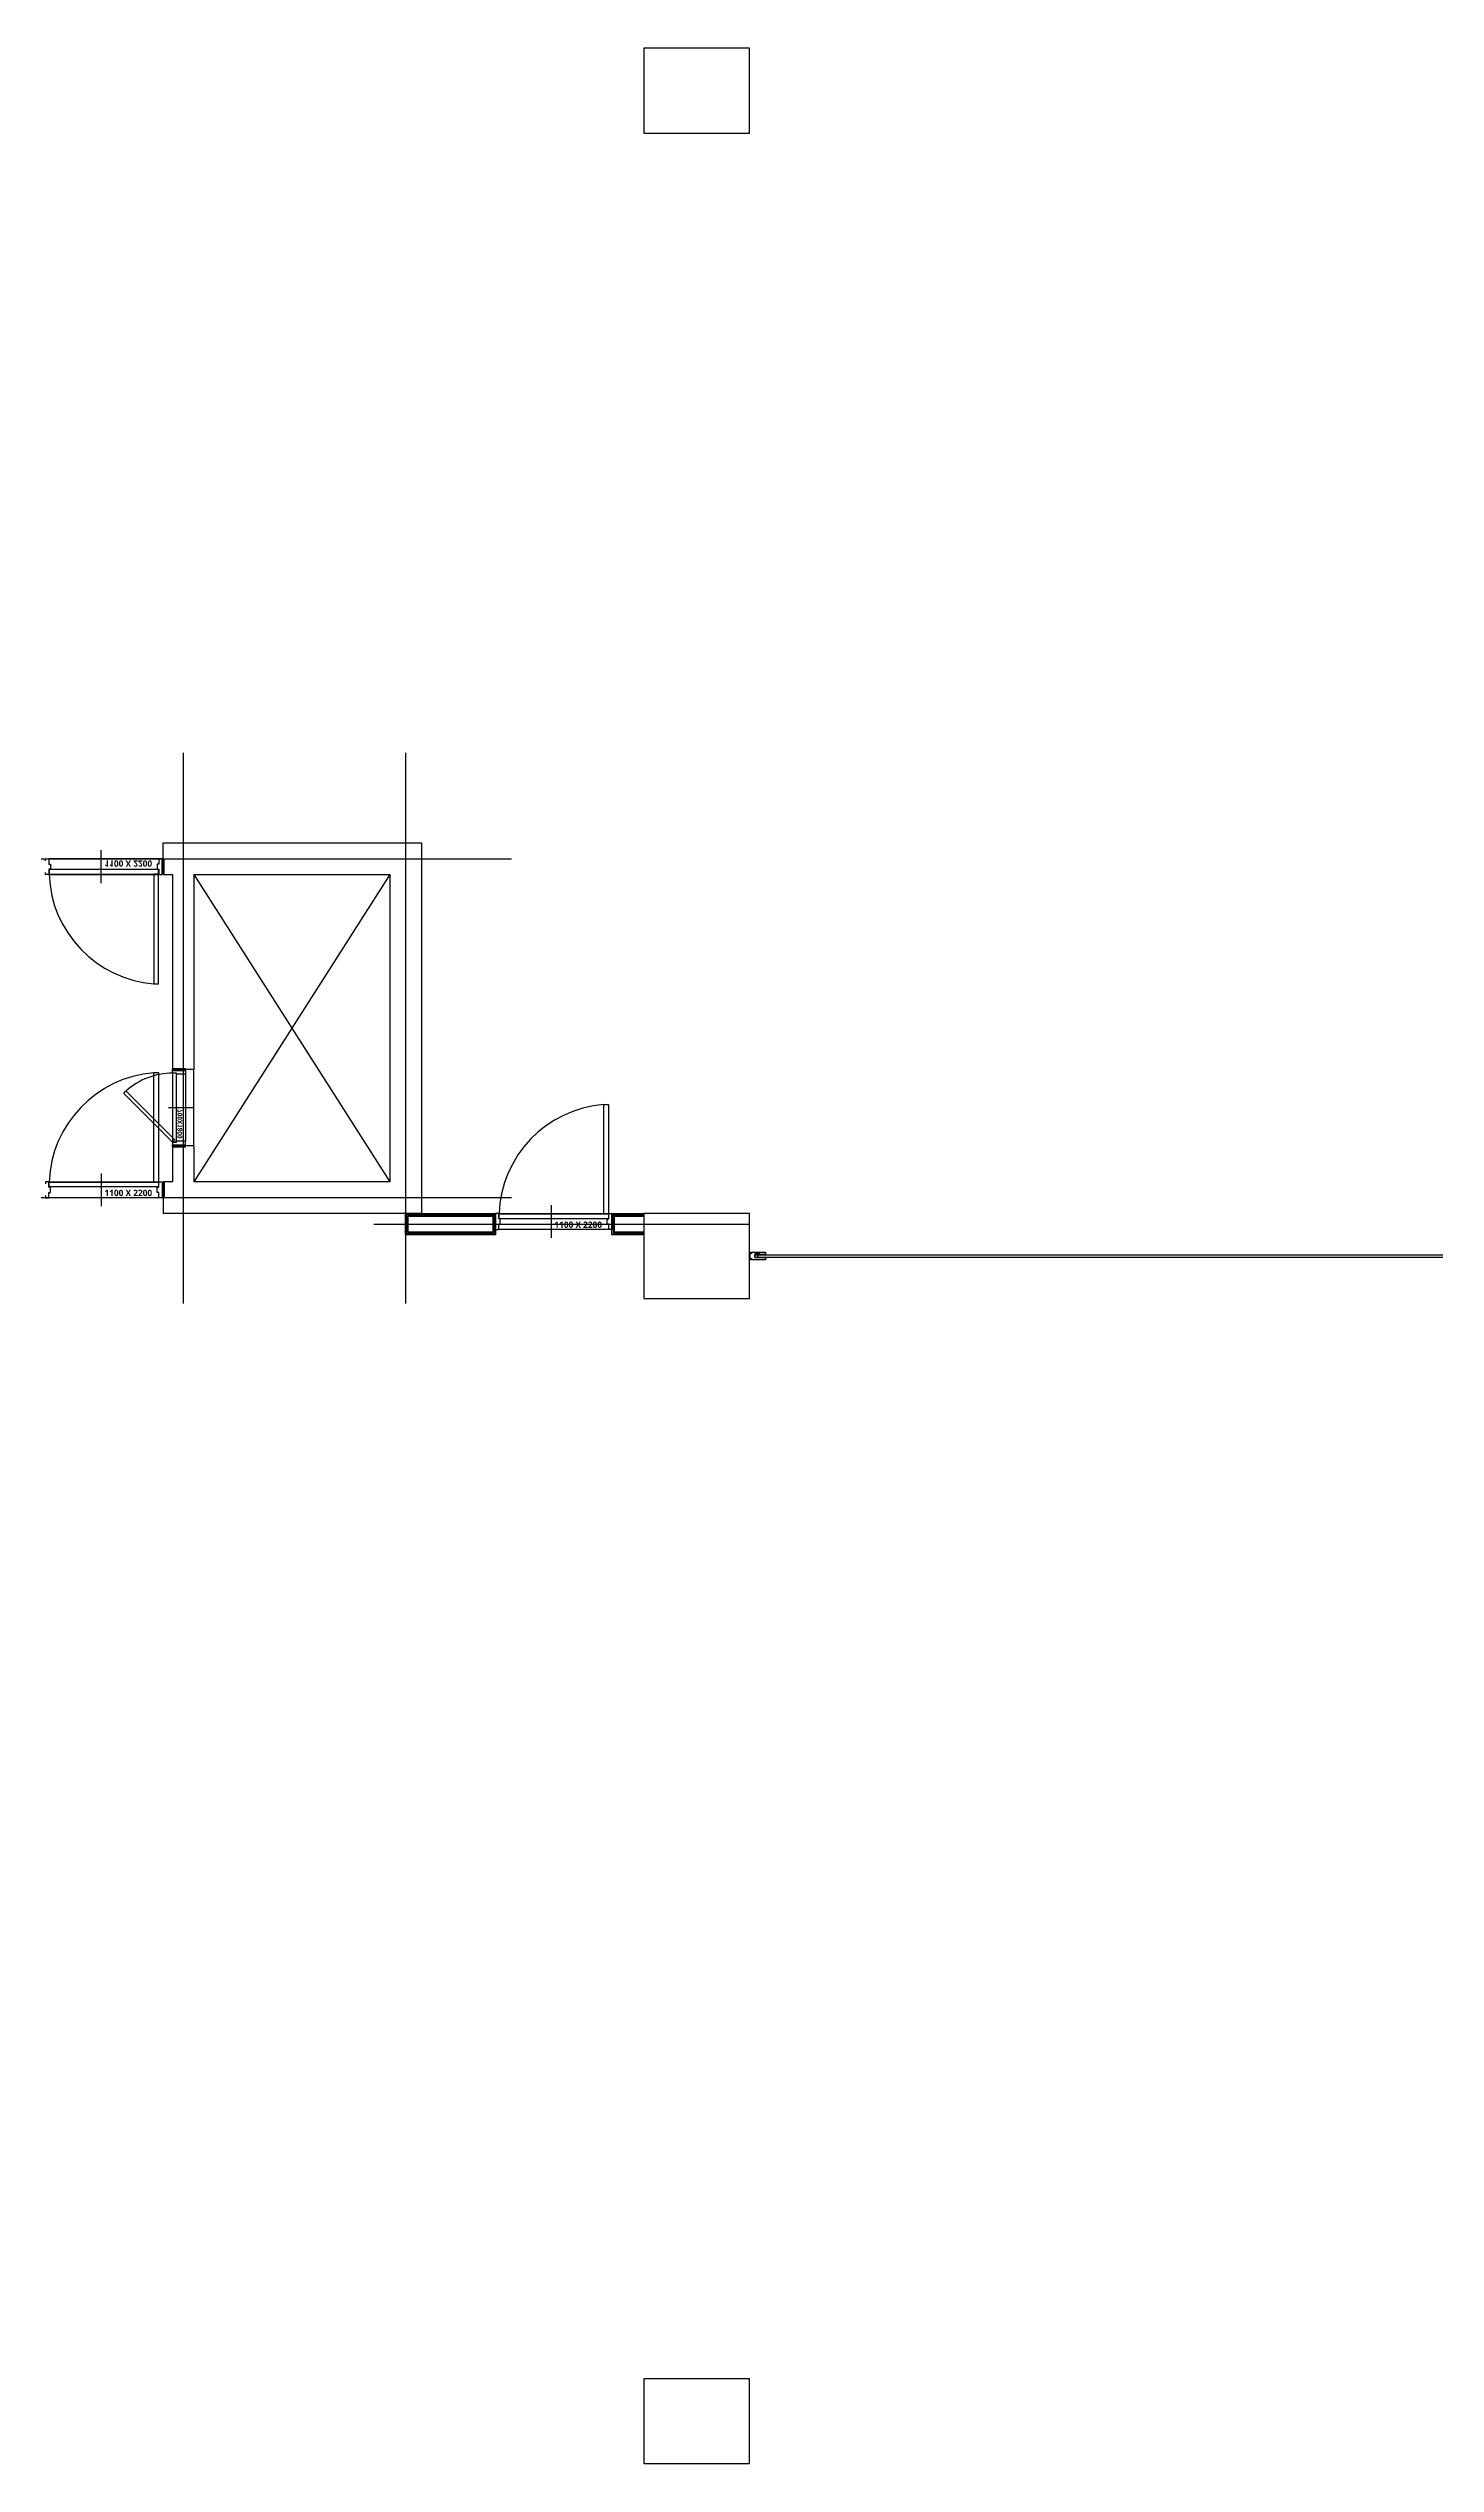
# Model space of a CAD drawing. Header units: millimetres. Extents: x 0 to 356400, y 0 to 68257.
# Drawn here: x 109399 to 109923, y 4462 to 5374 of the extents above; entities that cross this region are included whole.
import ezdxf
from ezdxf.enums import TextEntityAlignment as Align

# ---------------------------------------------------------------- set-up
doc = ezdxf.new("R2010")
doc.units = ezdxf.units.MM
doc.header["$LTSCALE"] = 75
doc.layers.add('8', color=8, linetype='Continuous')
doc.styles.add('SHP-나눔bo', font='')
doc.styles.get('SHP-나눔bo').set_extended_font_data('NanumGothic', bold=True)

# ---------------------------------------------------------------- blocks, each defined once
blk = doc.blocks.new('G$C7369CDF7')
at = {"layer": '8'}
for p, q in [((61218, 12600), (61218, 22500)), ((61243, 22500), (61243, 12600)), ((50630, 12550), (49830, 12550)), ((49830, 12550), (49830, 11550)), ((50630, 11550), (50630, 12550)), ((61630, 12550), (60830, 12550)), ((60830, 12550), (60830, 11550)), ((60930, 9000), (60930, 12550)), ((61193, 12560), (61193, 12700)), ((61193, 12700), (61218, 12700)), ((61203, 12560), (61193, 12560)), ((61194, 12562), (61194, 12699)), ((61194, 12699), (61216, 12699)), ((61204, 12562), (61194, 12562)), ((61216, 12642), (61201, 12642)), ((61201, 12642), (61201, 12629)), ((61201, 12629), (61211, 12629)), ((61205, 12641), (61203, 12640)), ((61203, 12640), (61203, 12631)), ((61218, 12640), (61203, 12640)), ((61203, 12640), (61203, 12630)), ((61205, 12630), (61203, 12631)), ((61203, 12630), (61213, 12630)), ((61203, 12550), (61203, 12560)), ((61204, 12550), (61203, 12550)), ((61204, 12550), (61203, 12550)), ((61206, 12570), (61204, 12570)), ((61204, 12570), (61204, 12570)), ((61204, 12570), (61204, 12550)), ((61204, 12550), (61204, 12562)), ((61204, 12550), (61256, 12550)), ((61205, 12640), (61205, 12641)), ((61207, 12641), (61205, 12640)), ((61205, 12638), (61210, 12638)), ((61205, 12638), (61205, 12633)), ((61205, 12633), (61210, 12633)), ((61205, 12631), (61205, 12630)), ((61207, 12630), (61205, 12631)), ((61206, 12570), (61206, 12552)), ((61206, 12552), (61255, 12552)), ((61207, 12640), (61207, 12641)), ((61209, 12641), (61207, 12640)), ((61207, 12631), (61207, 12630)), ((61209, 12630), (61207, 12631)), ((61209, 12640), (61209, 12641)), ((61211, 12641), (61209, 12640)), ((61209, 12631), (61209, 12630)), ((61211, 12630), (61209, 12631)), ((61210, 12633), (61210, 12638)), ((61211, 12640), (61211, 12641)), ((61213, 12641), (61211, 12640)), ((61211, 12631), (61211, 12630)), ((61213, 12630), (61211, 12631)), ((61211, 12629), (61211, 12599)), ((61211, 12599), (61244, 12599)), ((61213, 12638), (61213, 12641)), ((61213, 12630), (61213, 12632)), ((61213, 12630), (61213, 12600)), ((61213, 12600), (61243, 12600)), ((61216, 12699), (61216, 12642)), ((61218, 12700), (61218, 12640)), ((61243, 12600), (61218, 12600)), ((61243, 12600), (61243, 12700)), ((61243, 12700), (61268, 12700)), ((61244, 12599), (61244, 12699)), ((61244, 12699), (61266, 12699)), ((61255, 12570), (61256, 12570)), ((61255, 12552), (61255, 12570)), ((61256, 12550), (61256, 12570)), ((61266, 12562), (61256, 12562)), ((61256, 12562), (61256, 12550)), ((61256, 12550), (61258, 12550)), ((61256, 12550), (61258, 12550)), ((61268, 12560), (61258, 12560)), ((61258, 12560), (61258, 12550)), ((61266, 12699), (61266, 12562)), ((61268, 12700), (61268, 12560)), ((61630, 11550), (61630, 12550)), ((72630, 12550), (71830, 12550)), ((71830, 12550), (71830, 11550)), ((72630, 11550), (72630, 12550)), ((49830, 11550), (50630, 11550)), ((60830, 11250), (60830, 11550)), ((60830, 11550), (61630, 11550)), ((60843, 11263), (60843, 11550)), ((60855, 11275), (60855, 11550)), ((61005, 11550), (61005, 11275)), ((61018, 11550), (61018, 11263)), ((61030, 11550), (61030, 11250)), ((71830, 11550), (72630, 11550)), ((61030, 11250), (60830, 11250)), ((60830, 10180), (60830, 11220)), ((60840, 11270), (60970, 11270)), ((60840, 11250), (60840, 11270)), ((60840, 11260), (60970, 11260)), ((60840, 11250), (60970, 11250)), ((61018, 11263), (60843, 11263)), ((61005, 11275), (60855, 11275)), ((60860, 11250), (60860, 11270)), ((60950, 11250), (60950, 11270)), ((60970, 11250), (60970, 11270)), ((60980, 11220), (60980, 10180)), ((60750, 10675), (61060, 10675)), ((57480, 0), (57480, 10300)), ((60680, 10300), (60680, 0)), ((60830, 9300), (60830, 10150)), ((60830, 10150), (61030, 10150)), ((60840, 10150), (60840, 10130)), ((60840, 10150), (60970, 10150)), ((60840, 10140), (60970, 10140)), ((60840, 10130), (60970, 10130)), ((60843, 9312), (60843, 10138)), ((60843, 10138), (61018, 10138)), ((60855, 9325), (60855, 10125)), ((60855, 10125), (61005, 10125)), ((60860, 10150), (60860, 10130)), ((60950, 10150), (60950, 10130)), ((60970, 10150), (60970, 10130)), ((61005, 10125), (61005, 9325)), ((61018, 10138), (61018, 9312)), ((61030, 10150), (61030, 9300)), ((57330, 7010), (57330, 9450)), ((57330, 9450), (60830, 9450)), ((60830, 9450), (60830, 7010)), ((56480, 9300), (61680, 9300)), ((56480, 9300), (61680, 9300)), ((57630, 7300), (60530, 9150)), ((57630, 9150), (60530, 7300)), ((57630, 7300), (57630, 9150)), ((57630, 9150), (60530, 9150)), ((60530, 9150), (60530, 7300)), ((61030, 9300), (60830, 9300)), ((61018, 9312), (60843, 9312)), ((61005, 9325), (60855, 9325)), ((57630, 7300), (59470, 7300)), ((59470, 7300), (59470, 7100)), ((60190, 7300), (59470, 7300)), ((59830, 7060), (59830, 7298)), ((60190, 7300), (60530, 7300)), ((60190, 7300), (60190, 7100)), ((56480, 7200), (61680, 7200)), ((57630, 7010), (57630, 7100)), ((57630, 7100), (59470, 7100)), ((59460, 7100), (59460, 7220)), ((59480, 7220), (59460, 7220)), ((59480, 7200), (59460, 7200)), ((59480, 7110), (59460, 7110)), ((59480, 7100), (59460, 7100)), ((59470, 7100), (59470, 7220)), ((59480, 7110), (59480, 7220)), ((59480, 7220), (59515, 7220)), ((59480, 7100), (59480, 7220)), ((59504, 7100), (59480, 7100)), ((59498, 7220), (60145, 7220)), ((59515, 7135), (59504, 7135)), ((59504, 7135), (59504, 7100)), ((59515, 7220), (59515, 7135)), ((59672, 6659), (60135, 7122)), ((59695, 6638), (60157, 7100)), ((60157, 7100), (60135, 7122)), ((60180, 7220), (60145, 7220)), ((60145, 7220), (60145, 7135)), ((60145, 7135), (60157, 7135)), ((60157, 7135), (60157, 7100)), ((60157, 7100), (60180, 7100)), ((60180, 7100), (60180, 7220)), ((60180, 7100), (60180, 7220)), ((60200, 7220), (60180, 7220)), ((60200, 7200), (60180, 7200)), ((60200, 7110), (60180, 7110)), ((60200, 7100), (60180, 7100)), ((60190, 7100), (60190, 7220)), ((60190, 7100), (60530, 7100)), ((60200, 7100), (60200, 7220)), ((60530, 7100), (60530, 7010)), ((57630, 7010), (57330, 7010)), ((57480, 6970), (57480, 5930)), ((57620, 7020), (57490, 7020)), ((57490, 7000), (57490, 7020)), ((57620, 7010), (57490, 7010)), ((57620, 7000), (57490, 7000)), ((57510, 7000), (57510, 7020)), ((57600, 7000), (57600, 7020)), ((57620, 7000), (57620, 7020)), ((57630, 5930), (57630, 6970)), ((60530, 7010), (60830, 7010)), ((60530, 5930), (60530, 6970)), ((60540, 7020), (60670, 7020)), ((60540, 7000), (60540, 7020)), ((60540, 7010), (60670, 7010)), ((60540, 7000), (60670, 7000)), ((60560, 7000), (60560, 7020)), ((60650, 7000), (60650, 7020)), ((60670, 7000), (60670, 7020)), ((60680, 6970), (60680, 5930)), ((57710, 6425), (57400, 6425)), ((60450, 6425), (60760, 6425))]:
    blk.add_line(p, q, dxfattribs=at)
for points in [[(59799, 11217), (60833, 11217), (60833, 11172), (59799, 11172)], [(60878, 11217), (60878, 10183), (60833, 10183), (60833, 11217)], [(60157, 7100), (60157, 7135), (59504, 7135), (59504, 7100)], [(57582, 6967), (57582, 5933), (57627, 5933), (57627, 6967)], [(58661, 6967), (57627, 6967), (57627, 6922), (58661, 6922)], [(59499, 6967), (60533, 6967), (60533, 6922), (59499, 6922)], [(60578, 6967), (60578, 5933), (60533, 5933), (60533, 6967)]]:
    blk.add_lwpolyline(points, close=True, dxfattribs=at)
for points in [[(60960, 11250), (60980, 11250), (60980, 11220), (60930, 11220), (60930, 11205), (60880, 11205), (60880, 11220), (60830, 11220), (60830, 11250), (60850, 11250)], [(60960, 10150), (60980, 10150), (60980, 10180), (60930, 10180), (60930, 10195), (60880, 10195), (60880, 10180), (60830, 10180), (60830, 10150), (60850, 10150)], [(57500, 7000), (57480, 7000), (57480, 6970), (57530, 6970), (57530, 6955), (57580, 6955), (57580, 6970), (57630, 6970), (57630, 7000), (57610, 7000)], [(60660, 7000), (60680, 7000), (60680, 6970), (60630, 6970), (60630, 6955), (60580, 6955), (60580, 6970), (60530, 6970), (60530, 7000), (60550, 7000)], [(59695, 6638), (59672, 6659)], [(57500, 5900), (57480, 5900), (57480, 5930), (57530, 5930), (57530, 5945), (57580, 5945), (57580, 5930), (57630, 5930), (57630, 5900), (57610, 5900)], [(60660, 5900), (60680, 5900), (60680, 5930), (60630, 5930), (60630, 5945), (60580, 5945), (60580, 5930), (60530, 5930), (60530, 5900), (60550, 5900)]]:
    blk.add_lwpolyline(points, dxfattribs=at)
for centre, radius, start, end in [((61213, 12638), 0.5, 90, 270), ((61213, 12633), 0.5, 90, 270), ((61209, 12597), 40, 47.9871, 84.162), ((61214, 12598), 35.2, 53.3097, 91.8757), ((61234, 12625), 2, 270, 50.0288), ((61234, 12625), 1, 270, 40.761), ((61234, 12624), 0.5, 90, 270), ((60872, 11257), 1075, 184.5299, 267.8035), ((60172, 7103), 668, 180.2345, 221.6084), ((57589, 7007), 1075, 272.1965, 355.4701), ((60572, 7007), 1075, 184.5299, 267.8035)]:
    blk.add_arc(centre, radius, start, end, dxfattribs=at)
at = {"layer": '8', "style": 'SHP-나눔bo'}
for p in [(60965, 10931), (60665, 6681)]:
    blk.add_text('1100 X 2200', height=60, rotation=90, dxfattribs=at).set_placement(p, align=Align.CENTER)
at = {"layer": '8', "style": 'SHP-나눔bo', "text_generation_flag": 4}
blk.add_text('700X1800', height=45, dxfattribs=at).set_placement((59983, 7190), align=Align.CENTER)
blk.add_text('1100 X 2200', height=60, rotation=90, dxfattribs=at).set_placement((57496, 6681), align=Align.CENTER)

msp = doc.modelspace()

# ---------------------------------------------------------------- block references
at = {"xscale": 0.04000000000000001, "yscale": 0.04000000000000001, "zscale": 0.04000000000000001, "rotation": 270}
msp.add_blockref('G$C7369CDF7', (109162.17, 7367.09), dxfattribs=at)

doc.saveas('drawing.dxf')
